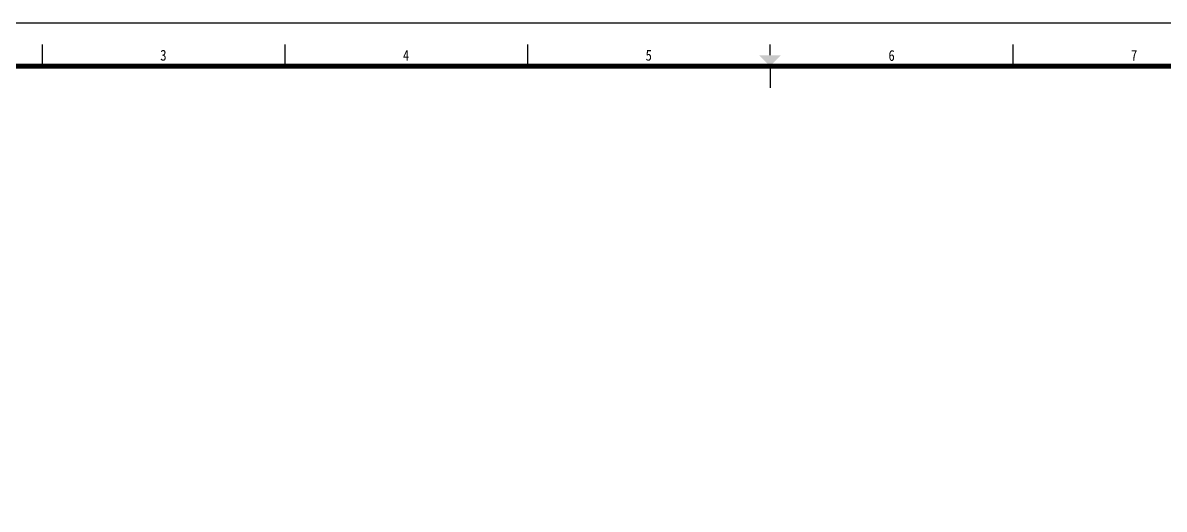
# Model space of a CAD drawing. Extents: x 95480 to 154880, y 32061 to 74061.
# Drawn here: x 108716 to 135008, y 62843 to 74061 of the extents above; entities that cross this region are included whole.
import ezdxf
from ezdxf.enums import TextEntityAlignment as Align

# ---------------------------------------------------------------- set-up
doc = ezdxf.new("R2010")
doc.units = 0
doc.header["$LTSCALE"] = 1000
doc.header["$MEASUREMENT"] = 0
doc.layers.get('0').update_dxf_attribs({"linetype": 'CONTINUOUS'})
doc.layers.add('图框', color=3, linetype='CONTINUOUS')
doc.styles.add('TKZ1', font='SIMHEI.TTF', dxfattribs={"width": 0.7})

# ---------------------------------------------------------------- blocks, each defined once
blk = doc.blocks.new('A$C49B85F7D')
at = {"layer": '图框'}
for p, q in [((0, 420), (594, 420)), ((136.8, 415), (136.8, 410)), ((192.7, 415), (192.7, 410)), ((248.6, 415), (248.6, 410)), ((360.4, 415), (360.4, 410)), ((304.5, 410), (304.5, 405))]:
    blk.add_line(p, q, dxfattribs=at)
at = {"layer": '图框', "const_width": 0.3}
blk.add_lwpolyline([(304.5, 412.5), (304.5, 415)], dxfattribs=at)
at = {"layer": '图框', "const_width": 1.2}
blk.add_lwpolyline([(584, 410), (25, 410), (25, 10), (584, 10)], close=True, dxfattribs=at)
at = {"layer": '图框'}
blk.add_solid([(302, 412.5), (307, 412.5), (304.5, 410)], dxfattribs=at)
at = {"layer": '图框', "style": 'TKZ1', "width": 0.85}
for s, p in [('3', (164.75, 412.5)), ('4', (220.65, 412.5)), ('5', (276.55, 412.5)), ('6', (332.5, 412.45)), ('7', (388.35, 412.5))]:
    blk.add_text(s, height=2.5, dxfattribs=at).set_placement(p, align=Align.MIDDLE)

msp = doc.modelspace()

# ---------------------------------------------------------------- block references
at = {"xscale": 100, "yscale": 100, "zscale": 100}
msp.add_blockref('A$C49B85F7D', (95480, 32061), dxfattribs=at)

doc.saveas('drawing.dxf')
